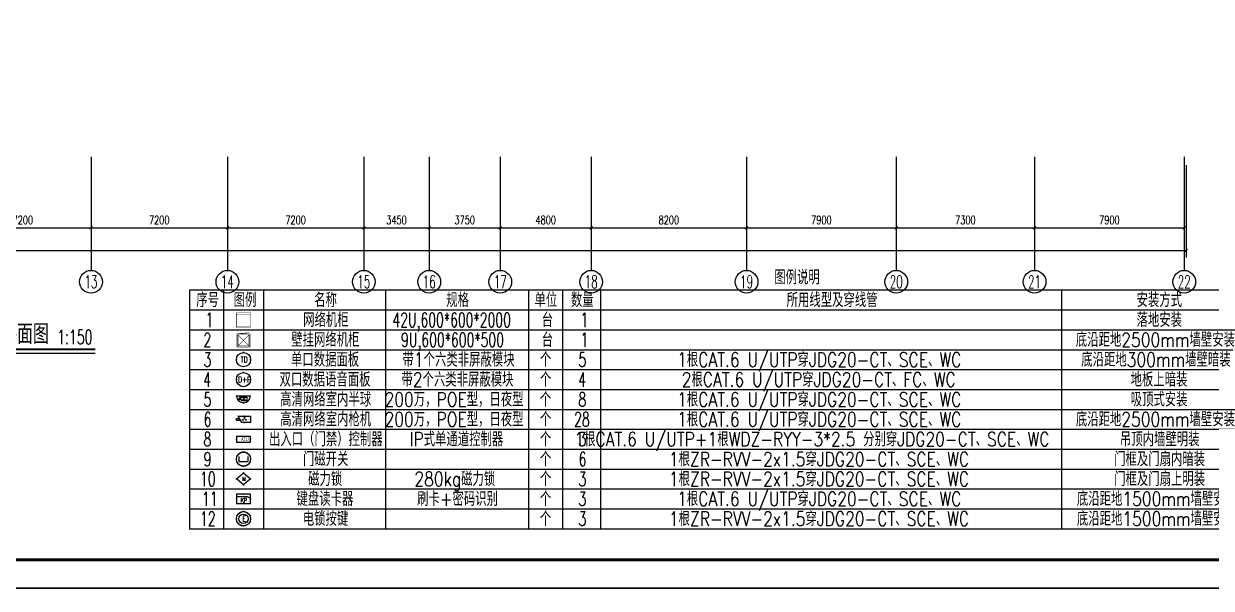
# Model space of a CAD drawing. Extents: x 1398449 to 2142961, y 256969 to 1032940.
# Drawn here: x 1593401 to 1656079, y 935483 to 965295 of the extents above; entities that cross this region are included whole.
import ezdxf
from ezdxf.enums import TextEntityAlignment as Align

# ---------------------------------------------------------------- set-up
doc = ezdxf.new("R2010")
doc.units = 0
doc.header["$LTSCALE"] = 1500
doc.header["$PDSIZE"] = 50
for name, color, linetype in [('1-建筑底图', 8, 'Continuous'), ('AXIS_TEXT', 7, 'Continuous'), ('BTTK', 7, 'Continuous'), ('PUB_TITLE', 4, 'Continuous'), ('TEL_SYMB', 3, 'Continuous'), ('TEL_TAB', 7, 'Continuous'), ('主楼地下（一期）参照$0$PUB_TITLE', 7, 'Continuous')]:
    doc.layers.add(name, color=color, linetype=linetype)
doc.layers.add('yichutu', color=7, linetype='Continuous', true_color=0xffffff, plot=False)
doc.styles.add('_TCH_AXIS', font='COMPLEX', dxfattribs={"bigfont": 'GBCBIG'})
doc.styles.add('_TCH_DIM_T3', font='SIMPLEX', dxfattribs={"width": 0.705882, "bigfont": 'GBCBIG'})
doc.styles.add('_TEL_ATTDEF', font='GBENOR', dxfattribs={"width": 0.8, "height": 3, "bigfont": 'GBCBIG'})
doc.styles.add('_TEL_DIM', font='SIMPLEX', dxfattribs={"width": 0.8, "height": 3.5, "bigfont": 'HZTXT'})
doc.styles.add('COMPLEX', font='COMPLEX')
doc.styles.add('HZ(TK)', font='geniso.shx', dxfattribs={"width": 0.9, "bigfont": 'hztxt.shx'})
doc.dimstyles.new('_TCH_ARCH&&150', dxfattribs={"dimtxt": 446.25, "dimasz": 150, "dimexe": 375, "dimexo": 450, "dimgap": 189.375, "dimtad": 1, "dimdec": 0, "dimzin": 0, "dimdsep": 46, "dimtxsty": '_TCH_DIM_T3', "dimblk": 'ARCHTICK', "dimcen": 0.09, "dimclrt": 7, "dimazin": 2, "dimtfac": 1, "dimtdec": 0, "dimtix": 1, "dimtmove": 2, "dimatfit": 3, "dimfxl": 1, "dimtolj": 1, "dimtzin": 0, "dimarcsym": 0})

# ---------------------------------------------------------------- blocks, each defined once
blk = doc.blocks.new('_ArchTick')
at = {"color": 0, "linetype": 'ByBlock', "const_width": 0.4}
blk.add_lwpolyline([(-0.5, -0.5), (0.5, 0.5)], dxfattribs=at)
blk = doc.blocks.new('*D212')
at = {"layer": '1-建筑底图', "color": 0, "lineweight": -2, "transparency": 16777216}
for p, q in [((74000, -7588), (74000, -11263)), ((81200, -7588), (81200, -11263)), ((74000, -10888), (81200, -10888))]:
    blk.add_line(p, q, dxfattribs=at)
at = {"layer": 'Defpoints', "color": 0}
for p in [(74000, -7138), (81200, -7138), (81200, -10888)]:
    blk.add_point(p, dxfattribs=at)
at = {"layer": '1-建筑底图', "color": 0, "lineweight": -2, "transparency": 16777216, "xscale": 150, "yscale": 150, "zscale": 150, "rotation": 180}
blk.add_blockref('_ArchTick', (74000, -10888), dxfattribs=at)
at = {"layer": '1-建筑底图', "color": 0, "lineweight": -2, "transparency": 16777216, "xscale": 150, "yscale": 150, "zscale": 150}
blk.add_blockref('_ArchTick', (81200, -10888), dxfattribs=at)
at = {"layer": '1-建筑底图', "color": 7, "transparency": 16777216, "insert": (77600, -10475), "char_height": 446.2, "attachment_point": 5, "style": '_TCH_DIM_T3'}
blk.add_mtext('\\A1;7200', dxfattribs=at)
blk = doc.blocks.new('*D213')
at = {"layer": '1-建筑底图', "color": 0, "lineweight": -2, "transparency": 16777216}
for p, q in [((81200, -7588), (81200, -11263)), ((88400, -7588), (88400, -11263)), ((81200, -10888), (88400, -10888))]:
    blk.add_line(p, q, dxfattribs=at)
at = {"layer": 'Defpoints', "color": 0}
for p in [(81200, -7138), (88400, -7138), (88400, -10888)]:
    blk.add_point(p, dxfattribs=at)
at = {"layer": '1-建筑底图', "color": 0, "lineweight": -2, "transparency": 16777216, "xscale": 150, "yscale": 150, "zscale": 150, "rotation": 180}
blk.add_blockref('_ArchTick', (81200, -10888), dxfattribs=at)
at = {"layer": '1-建筑底图', "color": 0, "lineweight": -2, "transparency": 16777216, "xscale": 150, "yscale": 150, "zscale": 150}
blk.add_blockref('_ArchTick', (88400, -10888), dxfattribs=at)
at = {"layer": '1-建筑底图', "color": 7, "transparency": 16777216, "insert": (84800, -10475), "char_height": 446.2, "attachment_point": 5, "style": '_TCH_DIM_T3'}
blk.add_mtext('\\A1;7200', dxfattribs=at)
blk = doc.blocks.new('*D214')
at = {"layer": '1-建筑底图', "color": 0, "lineweight": -2, "transparency": 16777216}
for p, q in [((88400, -7588), (88400, -11263)), ((95600, -7588), (95600, -11263)), ((88400, -10888), (95600, -10888))]:
    blk.add_line(p, q, dxfattribs=at)
at = {"layer": 'Defpoints', "color": 0}
for p in [(88400, -7138), (95600, -7138), (95600, -10888)]:
    blk.add_point(p, dxfattribs=at)
at = {"layer": '1-建筑底图', "color": 0, "lineweight": -2, "transparency": 16777216, "xscale": 150, "yscale": 150, "zscale": 150, "rotation": 180}
blk.add_blockref('_ArchTick', (88400, -10888), dxfattribs=at)
at = {"layer": '1-建筑底图', "color": 0, "lineweight": -2, "transparency": 16777216, "xscale": 150, "yscale": 150, "zscale": 150}
blk.add_blockref('_ArchTick', (95600, -10888), dxfattribs=at)
at = {"layer": '1-建筑底图', "color": 7, "transparency": 16777216, "insert": (92000, -10475), "char_height": 446.2, "attachment_point": 5, "style": '_TCH_DIM_T3'}
blk.add_mtext('\\A1;7200', dxfattribs=at)
blk = doc.blocks.new('*D215')
at = {"layer": '1-建筑底图', "color": 0, "lineweight": -2, "transparency": 16777216}
for p, q in [((95600, -7588), (95600, -11263)), ((99050, -7588), (99050, -11263)), ((95600, -10888), (99050, -10888))]:
    blk.add_line(p, q, dxfattribs=at)
at = {"layer": 'Defpoints', "color": 0}
for p in [(95600, -7138), (99050, -7138), (99050, -10888)]:
    blk.add_point(p, dxfattribs=at)
at = {"layer": '1-建筑底图', "color": 0, "lineweight": -2, "transparency": 16777216, "xscale": 150, "yscale": 150, "zscale": 150, "rotation": 180}
blk.add_blockref('_ArchTick', (95600, -10888), dxfattribs=at)
at = {"layer": '1-建筑底图', "color": 0, "lineweight": -2, "transparency": 16777216, "xscale": 150, "yscale": 150, "zscale": 150}
blk.add_blockref('_ArchTick', (99050, -10888), dxfattribs=at)
at = {"layer": '1-建筑底图', "color": 7, "transparency": 16777216, "insert": (97325, -10475), "char_height": 446.2, "attachment_point": 5, "style": '_TCH_DIM_T3'}
blk.add_mtext('\\A1;3450', dxfattribs=at)
blk = doc.blocks.new('*D216')
at = {"layer": '1-建筑底图', "color": 0, "lineweight": -2, "transparency": 16777216}
for p, q in [((99050, -7588), (99050, -11263)), ((102800, -7588), (102800, -11263)), ((99050, -10888), (102800, -10888))]:
    blk.add_line(p, q, dxfattribs=at)
at = {"layer": 'Defpoints', "color": 0}
for p in [(99050, -7138), (102800, -7138), (102800, -10888)]:
    blk.add_point(p, dxfattribs=at)
at = {"layer": '1-建筑底图', "color": 0, "lineweight": -2, "transparency": 16777216, "xscale": 150, "yscale": 150, "zscale": 150, "rotation": 180}
blk.add_blockref('_ArchTick', (99050, -10888), dxfattribs=at)
at = {"layer": '1-建筑底图', "color": 0, "lineweight": -2, "transparency": 16777216, "xscale": 150, "yscale": 150, "zscale": 150}
blk.add_blockref('_ArchTick', (102800, -10888), dxfattribs=at)
at = {"layer": '1-建筑底图', "color": 7, "transparency": 16777216, "insert": (100925, -10475), "char_height": 446.2, "attachment_point": 5, "style": '_TCH_DIM_T3'}
blk.add_mtext('\\A1;3750', dxfattribs=at)
blk = doc.blocks.new('*D217')
at = {"layer": '1-建筑底图', "color": 0, "lineweight": -2, "transparency": 16777216}
for p, q in [((102800, -7588), (102800, -11263)), ((107600, -7588), (107600, -11263)), ((102800, -10888), (107600, -10888))]:
    blk.add_line(p, q, dxfattribs=at)
at = {"layer": 'Defpoints', "color": 0}
for p in [(102800, -7138), (107600, -7138), (107600, -10888)]:
    blk.add_point(p, dxfattribs=at)
at = {"layer": '1-建筑底图', "color": 0, "lineweight": -2, "transparency": 16777216, "xscale": 150, "yscale": 150, "zscale": 150, "rotation": 180}
blk.add_blockref('_ArchTick', (102800, -10888), dxfattribs=at)
at = {"layer": '1-建筑底图', "color": 0, "lineweight": -2, "transparency": 16777216, "xscale": 150, "yscale": 150, "zscale": 150}
blk.add_blockref('_ArchTick', (107600, -10888), dxfattribs=at)
at = {"layer": '1-建筑底图', "color": 7, "transparency": 16777216, "insert": (105200, -10475), "char_height": 446.2, "attachment_point": 5, "style": '_TCH_DIM_T3'}
blk.add_mtext('\\A1;4800', dxfattribs=at)
blk = doc.blocks.new('*D218')
at = {"layer": '1-建筑底图', "color": 0, "lineweight": -2, "transparency": 16777216}
for p, q in [((107600, -7588), (107600, -11263)), ((115800, -7588), (115800, -11263)), ((107600, -10888), (115800, -10888))]:
    blk.add_line(p, q, dxfattribs=at)
at = {"layer": 'Defpoints', "color": 0}
for p in [(107600, -7138), (115800, -7138), (115800, -10888)]:
    blk.add_point(p, dxfattribs=at)
at = {"layer": '1-建筑底图', "color": 0, "lineweight": -2, "transparency": 16777216, "xscale": 150, "yscale": 150, "zscale": 150, "rotation": 180}
blk.add_blockref('_ArchTick', (107600, -10888), dxfattribs=at)
at = {"layer": '1-建筑底图', "color": 0, "lineweight": -2, "transparency": 16777216, "xscale": 150, "yscale": 150, "zscale": 150}
blk.add_blockref('_ArchTick', (115800, -10888), dxfattribs=at)
at = {"layer": '1-建筑底图', "color": 7, "transparency": 16777216, "insert": (111700, -10475), "char_height": 446.2, "attachment_point": 5, "style": '_TCH_DIM_T3'}
blk.add_mtext('\\A1;8200', dxfattribs=at)
blk = doc.blocks.new('*D219')
at = {"layer": '1-建筑底图', "color": 0, "lineweight": -2, "transparency": 16777216}
for p, q in [((115800, -7588), (115800, -11263)), ((123700, -7588), (123700, -11263)), ((115800, -10888), (123700, -10888))]:
    blk.add_line(p, q, dxfattribs=at)
at = {"layer": 'Defpoints', "color": 0}
for p in [(115800, -7138), (123700, -7138), (123700, -10888)]:
    blk.add_point(p, dxfattribs=at)
at = {"layer": '1-建筑底图', "color": 0, "lineweight": -2, "transparency": 16777216, "xscale": 150, "yscale": 150, "zscale": 150, "rotation": 180}
blk.add_blockref('_ArchTick', (115800, -10888), dxfattribs=at)
at = {"layer": '1-建筑底图', "color": 0, "lineweight": -2, "transparency": 16777216, "xscale": 150, "yscale": 150, "zscale": 150}
blk.add_blockref('_ArchTick', (123700, -10888), dxfattribs=at)
at = {"layer": '1-建筑底图', "color": 7, "transparency": 16777216, "insert": (119750, -10475), "char_height": 446.2, "attachment_point": 5, "style": '_TCH_DIM_T3'}
blk.add_mtext('\\A1;7900', dxfattribs=at)
blk = doc.blocks.new('*D220')
at = {"layer": '1-建筑底图', "color": 0, "lineweight": -2, "transparency": 16777216}
for p, q in [((123700, -7588), (123700, -11263)), ((131000, -7588), (131000, -11263)), ((123700, -10888), (131000, -10888))]:
    blk.add_line(p, q, dxfattribs=at)
at = {"layer": 'Defpoints', "color": 0}
for p in [(123700, -7138), (131000, -7138), (131000, -10888)]:
    blk.add_point(p, dxfattribs=at)
at = {"layer": '1-建筑底图', "color": 0, "lineweight": -2, "transparency": 16777216, "xscale": 150, "yscale": 150, "zscale": 150, "rotation": 180}
blk.add_blockref('_ArchTick', (123700, -10888), dxfattribs=at)
at = {"layer": '1-建筑底图', "color": 0, "lineweight": -2, "transparency": 16777216, "xscale": 150, "yscale": 150, "zscale": 150}
blk.add_blockref('_ArchTick', (131000, -10888), dxfattribs=at)
at = {"layer": '1-建筑底图', "color": 7, "transparency": 16777216, "insert": (127350, -10475), "char_height": 446.2, "attachment_point": 5, "style": '_TCH_DIM_T3'}
blk.add_mtext('\\A1;7300', dxfattribs=at)
blk = doc.blocks.new('*D221')
at = {"layer": '1-建筑底图', "color": 0, "lineweight": -2, "transparency": 16777216}
for p, q in [((131000, -7588), (131000, -11263)), ((138900, -7588), (138900, -11263)), ((131000, -10888), (138900, -10888))]:
    blk.add_line(p, q, dxfattribs=at)
at = {"layer": 'Defpoints', "color": 0}
for p in [(131000, -7138), (138900, -7138), (138900, -10888)]:
    blk.add_point(p, dxfattribs=at)
at = {"layer": '1-建筑底图', "color": 0, "lineweight": -2, "transparency": 16777216, "xscale": 150, "yscale": 150, "zscale": 150, "rotation": 180}
blk.add_blockref('_ArchTick', (131000, -10888), dxfattribs=at)
at = {"layer": '1-建筑底图', "color": 0, "lineweight": -2, "transparency": 16777216, "xscale": 150, "yscale": 150, "zscale": 150}
blk.add_blockref('_ArchTick', (138900, -10888), dxfattribs=at)
at = {"layer": '1-建筑底图', "color": 7, "transparency": 16777216, "insert": (134950, -10475), "char_height": 446.2, "attachment_point": 5, "style": '_TCH_DIM_T3'}
blk.add_mtext('\\A1;7900', dxfattribs=at)
blk = doc.blocks.new('*D222')
at = {"layer": '1-建筑底图', "color": 0, "lineweight": -2, "transparency": 16777216}
for p, q in [((0, -7588), (0, -12463)), ((139000, -7588), (139000, -12463)), ((0, -12088), (139000, -12088))]:
    blk.add_line(p, q, dxfattribs=at)
at = {"layer": 'Defpoints', "color": 0}
for p in [(0, -7138), (139000, -7138), (139000, -12088)]:
    blk.add_point(p, dxfattribs=at)
at = {"layer": '1-建筑底图', "color": 0, "lineweight": -2, "transparency": 16777216, "xscale": 150, "yscale": 150, "zscale": 150, "rotation": 180}
blk.add_blockref('_ArchTick', (0, -12088), dxfattribs=at)
at = {"layer": '1-建筑底图', "color": 0, "lineweight": -2, "transparency": 16777216, "xscale": 150, "yscale": 150, "zscale": 150}
blk.add_blockref('_ArchTick', (139000, -12088), dxfattribs=at)
at = {"layer": '1-建筑底图', "color": 7, "transparency": 16777216, "insert": (69500, -11675), "char_height": 446.2, "attachment_point": 5, "style": '_TCH_DIM_T3'}
blk.add_mtext('\\A1;139000', dxfattribs=at)
blk = doc.blocks.new('_AXISO')
blk.add_circle((0, 0), 0.5)
at = {"layer": 'AXIS_TEXT', "style": 'COMPLEX', "width": 1.041667}
blk.add_attdef('A', text='', height=0.56, dxfattribs=at).set_placement((-0.25, -0.28), (0.25, -0.28), align=Align.FIT)
blk = doc.blocks.new('vhtemplate_2020年新竖式图框_A1_1_2', base_point=(-420.5, 0))
at = {"layer": 'PUB_TITLE', "color": 7}
blk.add_lwpolyline([(-420.5, 594), (841, 594), (841, 0), (-420.5, 0)], close=True, dxfattribs=at)
at = {"layer": 'PUB_TITLE', "const_width": 1}
blk.add_lwpolyline([(-395.5, 10), (831, 10), (831, 584), (-395.5, 584)], close=True, dxfattribs=at)
at = {"layer": 'BTTK', "color": 4, "style": 'HZ(TK)', "width": 0.9}
for tag, p in [('合作单位', (796, 511.5)), ('建设单位', (796, 209.5)), ('工程名称', (796, 176.5)), ('子项名称', (806, 160)), ('图纸名称', (796, 141))]:
    blk.add_attdef(tag, text='', height=3.5, dxfattribs=at).set_placement(p, align=Align.MIDDLE_CENTER)
for tag, p in [('注册证书号', (808.5, 309.01)), ('注册印章号', (808.5, 301.01)), ('设计号', (806, 193)), ('图别', (789.75, 34)), ('图号', (822.25, 34)), ('版本号', (789.75, 26)), ('日期', (822.25, 26))]:
    blk.add_attdef(tag, text='', height=3.5, dxfattribs=at).set_placement(p, align=Align.MIDDLE)
blk = doc.blocks.new('yct-1261-594-189225-89100-150-1004.0')
at = {"layer": 'yichutu', "color": 7, "true_color": 0xffffff}
blk.add_lwpolyline([(0, 0), (0, 89100), (189225, 89100), (189225, 0)], close=True, dxfattribs=at)
blk = doc.blocks.new('$equip_U$00000092(win7-PC-hzk)')
at = {"const_width": 0.04}
blk.add_lwpolyline([(-0.6, 1.2), (0.6, 1.2), (0.6, 0), (-0.6, 0)], close=True, dxfattribs=at)
blk.add_lwpolyline([(-0.6, 1.03), (0.6, 1.03)], dxfattribs=at)
at = {"color": 7, "style": '_TEL_DIM', "flags": 1}
for tag in ['A', 'REMARK']:
    blk.add_attdef(tag, text='', height=0.00002, dxfattribs=at).set_placement((0, 0), align=Align.MIDDLE_CENTER)
at = {"color": 7, "style": '_TEL_DIM'}
blk.add_attdef('$TEXT$', text='', height=0.00002, dxfattribs=at).set_placement((0, 0), align=Align.MIDDLE_CENTER)
blk = doc.blocks.new('$equip_U$00000075(win7-PC-hzk)')
at = {"const_width": 0.05}
for points in [[(-0.6, 1.2), (0.6, 1.2), (0.6, 0), (-0.6, 0)], [(-0.5, 1.1), (0.5, 1.1), (0.5, 0.1), (-0.5, 0.1)]]:
    blk.add_lwpolyline(points, close=True, dxfattribs=at)
for points in [[(-0.5, 1.2), (0.49, 1.3)], [(-0.5, 1.1), (0.5, 0.1)], [(-0.5, 0.1), (0.5, 1.1)]]:
    blk.add_lwpolyline(points, dxfattribs=at)
at = {"color": 7, "style": '_TEL_DIM', "flags": 1}
for tag in ['A', 'REMARK']:
    blk.add_attdef(tag, text='', height=0.00002, dxfattribs=at).set_placement((0, 0), align=Align.MIDDLE_CENTER)
blk = doc.blocks.new('$equip_U$00000076(win7-PC-hzk)')
blk.add_circle((0, 0.5), 0.5)
for p in [(0, 0.999), (-0.5, 0.5), (0.5, 0.5)]:
    blk.add_point(p)
at = {"color": 7, "style": '_TEL_DIM'}
blk.add_attdef('$TEXT$', text='', height=0.4, dxfattribs=at).set_placement((0, 0.5), align=Align.MIDDLE_CENTER)
at = {"color": 7, "style": '_TEL_DIM', "flags": 1}
for tag in ['A', 'REMARK']:
    blk.add_attdef(tag, text='', height=0.00002, dxfattribs=at).set_placement((0, 0), align=Align.MIDDLE_CENTER)
blk = doc.blocks.new('$equip$00002353')
for p, q in [((0.75, 0), (-0.75, 0)), ((-0.52, -0.39), (-0.52, -0.27)), ((-0.52, -0.27), (-0.34, -0.27)), ((-0.52, -0.39), (-0.27, -0.39)), ((-0.43, -0.12), (0.38, -0.12)), ((-0.43, -0.12), (-0.19, -0.54)), ((0.38, -0.54), (-0.19, -0.54)), ((0.38, -0.12), (0.38, -0.54))]:
    blk.add_line(p, q)
at = {"const_width": 0.05}
for points in [[(-0.75, 0), (-0.78, 0)], [(0.75, 0), (0.78, 0)]]:
    blk.add_lwpolyline(points, dxfattribs=at)
blk.add_lwpolyline([(0.75, 0, -1), (-0.75, 0), (0.75, 0), (0.75, 0, -1), (-0.75, 0, -1.517539)], format="xyb", dxfattribs=at)
for centre, radius in [((-0.04, -0.38), 0.024), ((0.05, -0.26), 0.03), ((0.14, -0.38), 0.024)]:
    blk.add_circle(centre, radius)
blk.add_arc((0, 0), 0.75, 180, 0)
for p in [(-0.75, 0), (0, 0), (0.75, 0), (0, -0.75)]:
    blk.add_point(p)
for points in [[(-0.05, -0.36), (-0.03, -0.36), (-0.06, -0.37), (-0.02, -0.37)], [(-0.06, -0.37), (-0.02, -0.37), (-0.06, -0.38), (-0.01, -0.38)], [(-0.06, -0.39), (-0.02, -0.39), (-0.06, -0.38), (-0.01, -0.38)], [(-0.05, -0.4), (-0.03, -0.4), (-0.06, -0.39), (-0.02, -0.39)], [(-0.04, -0.36), (-0.04, -0.36), (-0.05, -0.36), (-0.03, -0.36)], [(-0.04, -0.4), (-0.04, -0.4), (-0.05, -0.4), (-0.03, -0.4)], [(0.03, -0.24), (0.08, -0.24), (0.02, -0.26), (0.08, -0.26)], [(0.03, -0.27), (0.08, -0.27), (0.02, -0.26), (0.08, -0.26)], [(0.04, -0.23), (0.07, -0.23), (0.03, -0.24), (0.08, -0.24)], [(0.04, -0.29), (0.07, -0.29), (0.03, -0.27), (0.08, -0.27)], [(0.05, -0.23), (0.05, -0.23), (0.04, -0.23), (0.07, -0.23)], [(0.05, -0.29), (0.05, -0.29), (0.04, -0.29), (0.07, -0.29)], [(0.13, -0.36), (0.15, -0.36), (0.12, -0.37), (0.16, -0.37)], [(0.12, -0.37), (0.16, -0.37), (0.12, -0.38), (0.17, -0.38)], [(0.12, -0.39), (0.16, -0.39), (0.12, -0.38), (0.17, -0.38)], [(0.13, -0.4), (0.15, -0.4), (0.12, -0.39), (0.16, -0.39)], [(0.14, -0.36), (0.14, -0.36), (0.13, -0.36), (0.15, -0.36)], [(0.14, -0.4), (0.14, -0.4), (0.13, -0.4), (0.15, -0.4)]]:
    blk.add_solid(points)
at = {"color": 7, "style": '_TEL_DIM', "flags": 1}
blk.add_attdef('A', text='', height=0.00002, dxfattribs=at).set_placement((0, 0), align=Align.MIDDLE_CENTER)
blk = doc.blocks.new('$equip$00002965')
for p, q in [((-0.75, -0.1), (-0.75, 0.1)), ((-0.75, 0.1), (-0.46, 0.1)), ((-0.6, 0.35), (0.75, 0.35)), ((-0.6, 0.35), (-0.2, -0.35)), ((0.75, 0.35), (0.75, -0.35)), ((-0.75, -0.1), (-0.34, -0.1)), ((0.75, -0.35), (-0.2, -0.35))]:
    blk.add_line(p, q)
at = {"const_width": 0.04}
blk.add_lwpolyline([(-0.75, 0.1), (-0.75, -0.1), (-0.34, -0.1), (-0.2, -0.35), (0.75, -0.35), (0.75, 0.35), (-0.6, 0.35), (-0.46, 0.1), (-0.75, 0.1), (-0.75, -0.1)], dxfattribs=at)
for centre in [(0.1, 0.15), (-0.05, -0.05), (0.25, -0.05)]:
    blk.add_circle(centre, 0.05)
for p in [(-0.75, 0), (0.07, 0.35), (0.07, -0.35), (0.75, 0)]:
    blk.add_point(p)
for points in [[(0.06, 0.17), (0.14, 0.17), (0.05, 0.15), (0.15, 0.15)], [(0.06, 0.12), (0.14, 0.12), (0.05, 0.15), (0.15, 0.15)], [(0.07, 0.19), (0.12, 0.19), (0.06, 0.17), (0.14, 0.17)], [(0.07, 0.11), (0.12, 0.11), (0.06, 0.12), (0.14, 0.12)], [(0.1, 0.2), (0.1, 0.2), (0.07, 0.19), (0.12, 0.19)], [(0.1, 0.1), (0.1, 0.1), (0.07, 0.11), (0.12, 0.11)], [(-0.09, -0.03), (-0.01, -0.03), (-0.1, -0.05), (0, -0.05)], [(-0.09, -0.08), (-0.01, -0.08), (-0.1, -0.05), (0, -0.05)], [(-0.08, -0.01), (-0.03, -0.01), (-0.09, -0.03), (-0.01, -0.03)], [(-0.08, -0.09), (-0.03, -0.09), (-0.09, -0.08), (-0.01, -0.08)], [(-0.05, 0), (-0.05, 0), (-0.08, -0.01), (-0.03, -0.01)], [(-0.05, -0.1), (-0.05, -0.1), (-0.08, -0.09), (-0.03, -0.09)], [(0.21, -0.03), (0.29, -0.03), (0.2, -0.05), (0.3, -0.05)], [(0.21, -0.08), (0.29, -0.08), (0.2, -0.05), (0.3, -0.05)], [(0.22, -0.01), (0.27, -0.01), (0.21, -0.03), (0.29, -0.03)], [(0.22, -0.09), (0.27, -0.09), (0.21, -0.08), (0.29, -0.08)], [(0.25, 0), (0.25, 0), (0.22, -0.01), (0.27, -0.01)], [(0.25, -0.1), (0.25, -0.1), (0.22, -0.09), (0.27, -0.09)]]:
    blk.add_solid(points)
at = {"color": 7, "style": '_TEL_DIM', "flags": 1}
for tag in ['A', 'REMARK']:
    blk.add_attdef(tag, text='', height=0.00002, dxfattribs=at).set_placement((0, 0), align=Align.MIDDLE_CENTER)
blk = doc.blocks.new('$equip$00003182')
for p, q in [((0.75, 0.6), (-0.75, 0.6)), ((-0.75, 0.6), (-0.75, 0)), ((-0.75, 0), (0.75, 0)), ((0.75, 0), (0.75, 0.6))]:
    blk.add_line(p, q)
at = {"const_width": 0.05}
blk.add_lwpolyline([(-0.75, 0.6), (0.75, 0.6), (0.75, 0), (-0.75, 0), (-0.75, 0.6), (0.75, 0.6)], dxfattribs=at)
for p in [(-0.75, 0.3), (0, 0.6), (0, 0), (0.75, 0.3)]:
    blk.add_point(p)
at = {"color": 7, "style": '_TEL_ATTDEF'}
blk.add_attdef('$TEXT$', text='', height=0.4, dxfattribs=at).set_placement((0, 0.3), align=Align.MIDDLE_CENTER)
at = {"color": 7, "style": '_TEL_DIM', "flags": 1}
for tag in ['A', 'REMARK']:
    blk.add_attdef(tag, text='', height=0.00002, dxfattribs=at).set_placement((0, 0), align=Align.MIDDLE_CENTER)
blk = doc.blocks.new('$equip$00002621')
for p, q in [((-0.193, 0.103), (-0.193, -0.097)), ((0.192, -0.097), (0.192, 0.103)), ((-0.193, -0.097), (0.192, -0.097))]:
    blk.add_line(p, q)
at = {"const_width": 0.05}
blk.add_lwpolyline([(-0.3, 0, 1), (0.3, 0, 1), (-0.3, 0, 0.702733)], format="xyb", dxfattribs=at)
blk.add_circle((0, 0), 0.3)
at = {"color": 1}
for p in [(-0.3, 0), (0, 0.3), (0.3, 0), (0, -0.3)]:
    blk.add_point(p, dxfattribs=at)
at = {"color": 7, "style": '_TEL_DIM', "flags": 1}
blk.add_attdef('A', text='', height=0.000025, dxfattribs=at).set_placement((0, 0), align=Align.MIDDLE_CENTER)
blk = doc.blocks.new('$equip$00002374')
for p, q in [((-0.516, -0.012), (0.004, 0.428)), ((0.004, 0.428), (0.524, -0.012)), ((0.004, -0.452), (-0.516, -0.012)), ((0.524, -0.012), (0.004, -0.452))]:
    blk.add_line(p, q)
at = {"const_width": 0.05}
blk.add_lwpolyline([(0.004, 0.428), (0.524, -0.012), (0.004, -0.452), (-0.516, -0.012), (0.004, 0.428), (0.524, -0.012)], dxfattribs=at)
for p in [(0.004, 0.428), (-0.516, -0.012), (0.004, -0.452), (0.524, -0.012)]:
    blk.add_point(p)
at = {"color": 7, "style": '_TEL_DIM'}
blk.add_attdef('$TEXT$', text='', height=0.3, dxfattribs=at).set_placement((0, 0), align=Align.MIDDLE_CENTER)
at = {"color": 7, "style": '_TEL_DIM', "flags": 1}
blk.add_attdef('A', text='', height=0.00002, dxfattribs=at).set_placement((0, 0), align=Align.MIDDLE_CENTER)
blk = doc.blocks.new('$equip$00002623')
for p, q in [((0.63, 0.43), (-0.62, 0.43)), ((-0.62, 0.43), (-0.62, -0.4)), ((-0.62, 0.23), (0.32, 0.23)), ((0.32, 0.23), (0.63, 0.09)), ((0.63, -0.4), (0.63, 0.43)), ((-0.62, -0.4), (0.63, -0.4))]:
    blk.add_line(p, q)
at = {"linetype": 'Continuous', "const_width": 0.05}
blk.add_lwpolyline([(-0.62, 0.43), (0.63, 0.43), (0.63, -0.4), (-0.62, -0.4)], close=True, dxfattribs=at)
for p in [(-0.62, 0.01), (0, 0.43), (0.63, 0.01), (0, -0.4)]:
    blk.add_point(p)
at = {"color": 7, "style": '_TEL_DIM'}
blk.add_attdef('$TEXT$', text='', height=0.4, dxfattribs=at).set_placement((-0.03, -0.11), align=Align.MIDDLE_CENTER)
at = {"color": 7, "style": '_TEL_DIM', "flags": 1}
blk.add_attdef('A', text='', height=0.000025, dxfattribs=at).set_placement((0, 0), align=Align.MIDDLE_CENTER)
blk = doc.blocks.new('$equip$00002375')
at = {"const_width": 0.05}
blk.add_lwpolyline([(0, 0.3, -1), (0, -0.3, -1), (0, 0.3, -0.254955)], format="xyb", dxfattribs=at)
for radius in [0.3, 0.2]:
    blk.add_circle((0, 0), radius)
for p in [(-0.3, 0), (0, 0.3), (0.3, 0), (0, -0.3)]:
    blk.add_point(p)
at = {"color": 7, "style": '_TEL_DIM'}
blk.add_attdef('$TEXT$', text='', height=0.24, dxfattribs=at).set_placement((0, 0), align=Align.MIDDLE_CENTER)
at = {"color": 7, "style": '_TEL_DIM', "flags": 1}
blk.add_attdef('A', text='', height=0.00002, dxfattribs=at).set_placement((0, 0), align=Align.MIDDLE_CENTER)
blk = doc.blocks.new('1-地下一层建筑底图')
at = {"layer": '1-建筑底图'}
for p, q in [((81200, -7137.9), (81200, -13137.9)), ((88400, -7137.9), (88400, -13137.9)), ((95600, -7137.9), (95600, -13137.9)), ((99050, -7137.9), (99050, -13137.9)), ((102800, -7137.9), (102800, -13137.9)), ((107600, -7137.9), (107600, -13137.9)), ((115800, -7137.9), (115800, -13137.9)), ((123700, -7137.9), (123700, -13137.9)), ((131000, -7137.9), (131000, -13137.9)), ((138900, -7137.9), (138900, -13137.9))]:
    blk.add_line(p, q, dxfattribs=at)
ref = blk.add_blockref('_AXISO', (81200, -13737.9), dxfattribs=dict(at, xscale=1200, yscale=1200, zscale=1200))
ref.add_attrib('A', '13', dxfattribs={"layer": 'AXIS_TEXT', "height": 678.82, "style": '_TCH_AXIS', "width": 0.724138}).set_placement((80860.6, -14077.3), (81539.4, -14077.3), align=Align.FIT)
ref = blk.add_blockref('_AXISO', (88400, -13737.9), dxfattribs=dict(at, xscale=1200, yscale=1200, zscale=1200))
ref.add_attrib('A', '14', dxfattribs={"layer": 'AXIS_TEXT', "height": 678.82, "style": '_TCH_AXIS', "width": 0.677419}).set_placement((88060.6, -14077.3), (88739.4, -14077.3), align=Align.FIT)
ref = blk.add_blockref('_AXISO', (95600, -13737.9), dxfattribs=dict(at, xscale=1200, yscale=1200, zscale=1200))
ref.add_attrib('A', '15', dxfattribs={"layer": 'AXIS_TEXT', "height": 678.82, "style": '_TCH_AXIS', "width": 0.724138}).set_placement((95260.6, -14077.3), (95939.4, -14077.3), align=Align.FIT)
ref = blk.add_blockref('_AXISO', (99050, -13737.9), dxfattribs=dict(at, xscale=1200, yscale=1200, zscale=1200))
ref.add_attrib('A', '16', dxfattribs={"layer": 'AXIS_TEXT', "height": 678.82, "style": '_TCH_AXIS', "width": 0.724138}).set_placement((98710.6, -14077.3), (99389.4, -14077.3), align=Align.FIT)
ref = blk.add_blockref('_AXISO', (102800, -13737.9), dxfattribs=dict(at, xscale=1200, yscale=1200, zscale=1200))
ref.add_attrib('A', '17', dxfattribs={"layer": 'AXIS_TEXT', "height": 678.82, "style": '_TCH_AXIS', "width": 0.724138}).set_placement((102460.6, -14077.3), (103139.4, -14077.3), align=Align.FIT)
ref = blk.add_blockref('_AXISO', (107600, -13737.9), dxfattribs=dict(at, xscale=1200, yscale=1200, zscale=1200))
ref.add_attrib('A', '18', dxfattribs={"layer": 'AXIS_TEXT', "height": 678.82, "style": '_TCH_AXIS', "width": 0.724138}).set_placement((107260.6, -14077.3), (107939.4, -14077.3), align=Align.FIT)
ref = blk.add_blockref('_AXISO', (115800, -13737.9), dxfattribs=dict(at, xscale=1200, yscale=1200, zscale=1200))
ref.add_attrib('A', '19', dxfattribs={"layer": 'AXIS_TEXT', "height": 678.82, "style": '_TCH_AXIS', "width": 0.724138}).set_placement((115460.6, -14077.3), (116139.4, -14077.3), align=Align.FIT)
ref = blk.add_blockref('_AXISO', (123700, -13737.9), dxfattribs=dict(at, xscale=1200, yscale=1200, zscale=1200))
ref.add_attrib('A', '20', dxfattribs={"layer": 'AXIS_TEXT', "height": 678.82, "style": '_TCH_AXIS', "width": 0.617647}).set_placement((123360.6, -14077.3), (124039.4, -14077.3), align=Align.FIT)
ref = blk.add_blockref('_AXISO', (131000, -13737.9), dxfattribs=dict(at, xscale=1200, yscale=1200, zscale=1200))
ref.add_attrib('A', '21', dxfattribs={"layer": 'AXIS_TEXT', "height": 678.82, "style": '_TCH_AXIS', "width": 0.724138}).set_placement((130660.6, -14077.3), (131339.4, -14077.3), align=Align.FIT)
ref = blk.add_blockref('_AXISO', (138900, -13737.9), dxfattribs=dict(at, xscale=1200, yscale=1200, zscale=1200))
ref.add_attrib('A', '22', dxfattribs={"layer": 'AXIS_TEXT', "height": 678.82, "style": '_TCH_AXIS', "width": 0.617647}).set_placement((138560.6, -14077.3), (139239.4, -14077.3), align=Align.FIT)
for p1, p2, distance, picture, middle in [((0, -7137.9), (139000, -7137.9), -4950, '*D222', (69500, -11675.4)), ((74000, -7137.9), (81200, -7137.9), -3750, '*D212', (77600, -10475.4)), ((81200, -7137.9), (88400, -7137.9), -3750, '*D213', (84800, -10475.4)), ((88400, -7137.9), (95600, -7137.9), -3750, '*D214', (92000, -10475.4)), ((95600, -7137.9), (99050, -7137.9), -3750, '*D215', (97325, -10475.4)), ((99050, -7137.9), (102800, -7137.9), -3750, '*D216', (100925, -10475.4)), ((102800, -7137.9), (107600, -7137.9), -3750, '*D217', (105200, -10475.4)), ((107600, -7137.9), (115800, -7137.9), -3750, '*D218', (111700, -10475.4)), ((115800, -7137.9), (123700, -7137.9), -3750, '*D219', (119750, -10475.4)), ((123700, -7137.9), (131000, -7137.9), -3750, '*D220', (127350, -10475.4)), ((131000, -7137.9), (138900, -7137.9), -3750, '*D221', (134950, -10475.4))]:
    dim = blk.add_aligned_dim(p1=p1, p2=p2, distance=distance, dimstyle='_TCH_ARCH&&150', dxfattribs=at)
    dim.commit()
    dim.dimension.update_dxf_attribs({"geometry": picture, "text_midpoint": middle})

msp = doc.modelspace()

# ---------------------------------------------------------------- linework, layer by layer
at = {"layer": 'TEL_SYMB', "const_width": 105}
msp.add_lwpolyline([(1584647, 948108.6), (1597173.2, 948108.6)], dxfattribs=at)
at = {"layer": 'TEL_SYMB'}
msp.add_lwpolyline([(1584647, 947898.6), (1597173.2, 947898.6)], dxfattribs=at)
at = {"layer": 'TEL_TAB'}
msp.add_lwpolyline([(1602147.8, 938628.9), (1666109.1, 938628.9), (1666109.1, 951228.9), (1602147.8, 951228.9)], close=True, dxfattribs=at)
for points in [[(1603947.8, 951228.9), (1603947.8, 938628.9)], [(1606047.8, 951228.9), (1606047.8, 938628.9)], [(1612497.8, 951228.9), (1612497.8, 938628.9)], [(1620034.9, 951228.9), (1620034.9, 938628.9)], [(1621834.9, 951228.9), (1621834.9, 938628.9)], [(1623842.1, 951228.9), (1623842.1, 938628.9)], [(1648174.3, 951228.9), (1648174.3, 938628.9)], [(1602147.8, 950178.9), (1666109.1, 950178.9)], [(1602147.8, 949128.9), (1666109.1, 949128.9)], [(1602147.8, 948078.9), (1666109.1, 948078.9)], [(1602147.8, 947028.9), (1666109.1, 947028.9)], [(1602147.8, 945978.9), (1666109.1, 945978.9)], [(1602147.8, 944928.9), (1666109.1, 944928.9)], [(1602147.8, 943878.9), (1666109.1, 943878.9)], [(1602147.8, 942828.9), (1666109.1, 942828.9)], [(1602147.8, 941778.9), (1666109.1, 941778.9)], [(1602147.8, 940728.9), (1666109.1, 940728.9)], [(1602147.8, 939678.9), (1666109.1, 939678.9)]]:
    msp.add_lwpolyline(points, dxfattribs=at)
at = {"layer": '主楼地下（一期）参照$0$PUB_TITLE'}
msp.add_lwpolyline([(1498789.3, 935483.1), (1687939.3, 935483.1), (1687939.3, 1024583.1), (1498789.3, 1024583.1)], close=True, dxfattribs=at)
at = {"layer": '主楼地下（一期）参照$0$PUB_TITLE', "const_width": 150}
msp.add_lwpolyline([(1502539.3, 936983.1), (1686439.3, 936983.1), (1686439.3, 1023083.1), (1502539.3, 1023083.1)], close=True, dxfattribs=at)

# ---------------------------------------------------------------- block references
at = {"xscale": 150, "yscale": 150, "zscale": 150}
msp.add_blockref('vhtemplate_2020年新竖式图框_A1_1_2', (1498714.3, 935483.1), dxfattribs=at)
at = {"layer": '1-建筑底图'}
msp.add_blockref('1-地下一层建筑底图', (1515751.4, 965406.9), dxfattribs=at)
at = {"layer": 'TEL_TAB', "color": 0}
for name, p, xscale, yscale, zscale in [('$equip_U$00000092(win7-PC-hzk)', (1604997.8, 949278.9), 624.9999999029873, 624.9999999029873, 624.9999999029873), ('$equip_U$00000075(win7-PC-hzk)', (1604997.8, 948228.9), 576.96336647789, 576.96336647789, 576.96336647789), ('$equip_U$00000076(win7-PC-hzk)', (1604997.8, 947178.9, 0), 750.7499849711435, 750.7499849711435, 750.7499849711435), ('$equip_U$00000076(win7-PC-hzk)', (1604997.8, 946128.9, 0), 750.7499849711435, 750.7499849711435, 750.7499849711435), ('$equip$00002353', (1604997.6, 945634.4, 0), 481.3165283973902, 481.3165283973902, 481.3165283973902), ('$equip$00002965', (1604997.8, 944403.9, 0), 500, 500, 500), ('$equip$00003182', (1604997.8, 943203.9), 500, 500, 500), ('$equip$00002621', (1604997.8, 942303.9, 0), 1249.99995832705, 1249.99995832705, 1249.99995832705), ('$equip$00002374', (1604994.6, 941262.6), 721.1538461481955, 721.1538461481955, 721.1538461481955), ('$equip$00002623', (1604997.8, 940195.3), 600, 600, 600), ('$equip$00002375', (1604997.8, 939153.9, 0), 1249.99995832705, 1249.99995832705, 1249.99995832705)]:
    msp.add_blockref(name, p, dxfattribs=dict(at, xscale=xscale, yscale=yscale, zscale=zscale))
at = {"layer": 'yichutu'}
msp.add_blockref('yct-1261-594-189225-89100-150-1004.0', (1498714.3, 935483.1), dxfattribs=at)

# ---------------------------------------------------------------- texts
at = {"color": 0}
for s, height, style, width, p in [('REMARK', 0.0125, '_TEL_DIM', 0.64, (1604997.8, 949278.9)), ('TD', 300.3, '_TEL_DIM', 0.64, (1604851.4, 947403.7, 0)), ('D+P', 300.3, '_TEL_DIM', 0.64, (1604718.7, 946353.7, 0)), ('ACU', 200, '_TEL_ATTDEF', 0.8, (1604857.8, 943253.9)), ('M', 216.3, '_TEL_DIM', 0.64, (1604941.9, 941154.5)), ('KP', 240, '_TEL_DIM', 0.64, (1604850, 940008.3)), ('E', 300, '_TEL_DIM', 0.64, (1604938.4, 939003.9, 0))]:
    msp.add_text(s, height=height, dxfattribs=dict(at, style=style, width=width)).set_placement(p)
at = {"layer": 'TEL_SYMB', "color": 7, "style": '_TEL_DIM'}
for s, height, width, p in [('地下一层通讯及安防平面图', 1050, 0.8, (1584647, 948377.3)), ('1:150', 750, 0.64, (1595171.8, 948377.3))]:
    msp.add_text(s, height=height, dxfattribs=dict(at, width=width)).set_placement(p)
at = {"layer": 'TEL_TAB', "style": '_TEL_DIM'}
for s, width, p in [('图例说明', 0.8, (1633015.8, 951528.9)), ('序号', 0.8, (1602506.8, 950328.9)), ('图例', 0.8, (1604480.5, 950328.9)), ('名称', 0.8, (1608731.8, 950328.9)), ('规格', 0.8, (1615699.4, 950328.9)), ('单位', 0.8, (1620360.9, 950328.9)), ('数量', 0.8, (1622281, 950328.9)), ('所用线型及穿线管', 0.8, (1633667.3, 950328.9)), ('安装方式', 0.8, (1652137.9, 950328.9)), ('1', 0.64, (1602990.6, 949278.9)), ('网络机柜', 0.8, (1608148.4, 949278.9)), ('42U,600*600*2000', 0.64, (1612860.6, 949278.9)), ('台', 0.8, (1620741.2, 949278.9)), ('1', 0.64, (1622781.4, 949278.9)), ('落地安装', 0.8, (1652135.5, 949278.9)), ('2', 0.64, (1602887.8, 948228.9)), ('壁挂网络机柜', 0.8, (1607520, 948228.9)), ('9U,600*600*500', 0.64, (1613317.8, 948228.9)), ('台', 0.8, (1620741.2, 948228.9)), ('1', 0.64, (1622781.4, 948228.9)), ('底沿距地2500mm墙壁安装', 0.8, (1648930.8, 948228.9)), ('3', 0.64, (1602887.8, 947178.9)), ('单口数据面板', 0.8, (1607505.9, 947178.9)), ('带1个六类非屏蔽模块', 0.8, (1613394.5, 947178.9)), ('个', 0.8, (1620644.4, 947178.9)), ('5', 0.64, (1622678.5, 947178.9)), ('1根CAT.6 U/UTP穿JDG20-CT、SCE、WC', 0.8, (1627885.6, 947178.9)), ('底沿距地300mm墙壁暗装', 0.8, (1649216.5, 947178.9)), ('4', 0.64, (1602876.4, 946128.9)), ('双口数据语音面板', 0.8, (1606903.5, 946128.9)), ('带2个六类非屏蔽模块', 0.8, (1613337.3, 946128.9)), ('个', 0.8, (1620644.4, 946128.9)), ('4', 0.64, (1622667.1, 946128.9)), ('2根CAT.6 U/UTP穿JDG20-CT、FC、WC', 0.8, (1628128.5, 946128.9)), ('地板上暗装', 0.8, (1651821.3, 946128.9)), ('5', 0.64, (1602887.8, 945078.9)), ('高清网络室内半球', 0.8, (1606936.6, 945078.9)), ('200万，POE型，日夜型', 0.8, (1612444.8, 945078.9)), ('个', 0.8, (1620644.4, 945078.9)), ('8', 0.64, (1622678.5, 945078.9)), ('1根CAT.6 U/UTP穿JDG20-CT、SCE、WC', 0.8, (1627885.6, 945078.9)), ('吸顶式安装', 0.8, (1651828.4, 945078.9)), ('6', 0.64, (1602899.2, 944028.9)), ('高清网络室内枪机', 0.8, (1606938.9, 944028.9)), ('200万，POE型，日夜型', 0.8, (1612444.8, 944028.9)), ('个', 0.8, (1620644.4, 944028.9)), ('28', 0.64, (1622450, 944028.9)), ('1根CAT.6 U/UTP穿JDG20-CT、SCE、WC', 0.8, (1627885.6, 944028.9)), ('底沿距地2500mm墙壁安装', 0.8, (1648930.8, 944028.9)), ('8', 0.64, (1602887.8, 942978.9)), ('出入口（门禁）控制器', 0.8, (1606346, 942978.9)), ('IP式单通道控制器', 0.8, (1613763.9, 942978.9)), ('个', 0.8, (1620644.4, 942978.9)), ('1根CAT.6 U/UTP+1根WDZ-RYY-3*2.5 分别穿JDG20-CT、SCE、WC', 0.8, (1622463, 942978.9)), ('3', 0.64, (1622678.5, 942978.9)), ('吊顶内墙壁明装', 0.8, (1651259.1, 942978.9)), ('9', 0.64, (1602899.2, 941928.9)), ('门磁开关', 0.8, (1608138.9, 941928.9)), ('个', 0.8, (1620644.4, 941928.9)), ('6', 0.64, (1622690, 941928.9)), ('1根ZR-RVV-2x1.5穿JDG20-CT、SCE、WC', 0.8, (1627451.1, 941928.9)), ('门框及门扇内暗装', 0.8, (1650954.4, 941928.9)), ('10', 0.64, (1602704.9, 940878.9)), ('磁力锁', 0.8, (1608410.6, 940878.9)), ('280kg磁力锁', 0.8, (1614018.5, 940878.9)), ('个', 0.8, (1620644.4, 940878.9)), ('3', 0.64, (1622678.5, 940878.9)), ('1根ZR-RVV-2x1.5穿JDG20-CT、SCE、WC', 0.8, (1627451.1, 940878.9)), ('门框及门扇上明装', 0.8, (1650954.4, 940878.9)), ('11', 0.64, (1602807.8, 939828.9)), ('键盘读卡器', 0.8, (1607798.8, 939828.9)), ('刷卡+密码识别', 0.8, (1614161.1, 939828.9)), ('个', 0.8, (1620644.4, 939828.9)), ('3', 0.64, (1622678.5, 939828.9)), ('1根CAT.6 U/UTP穿JDG20-CT、SCE、WC', 0.8, (1627885.6, 939828.9)), ('底沿距地1500mm墙壁安装', 0.8, (1648987.9, 939828.9)), ('电锁按键', 0.8, (1608129.5, 938778.9)), ('个', 0.8, (1620644.4, 938778.9)), ('1根ZR-RVV-2x1.5穿JDG20-CT、SCE、WC', 0.8, (1627451.1, 938778.9)), ('底沿距地1500mm墙壁安装', 0.8, (1648987.9, 938778.9)), ('12', 0.64, (1602704.9, 938778.9)), ('3', 0.64, (1622678.5, 938778.9))]:
    msp.add_text(s, height=750, dxfattribs=dict(at, width=width)).set_placement(p)

doc.saveas('drawing.dxf')
